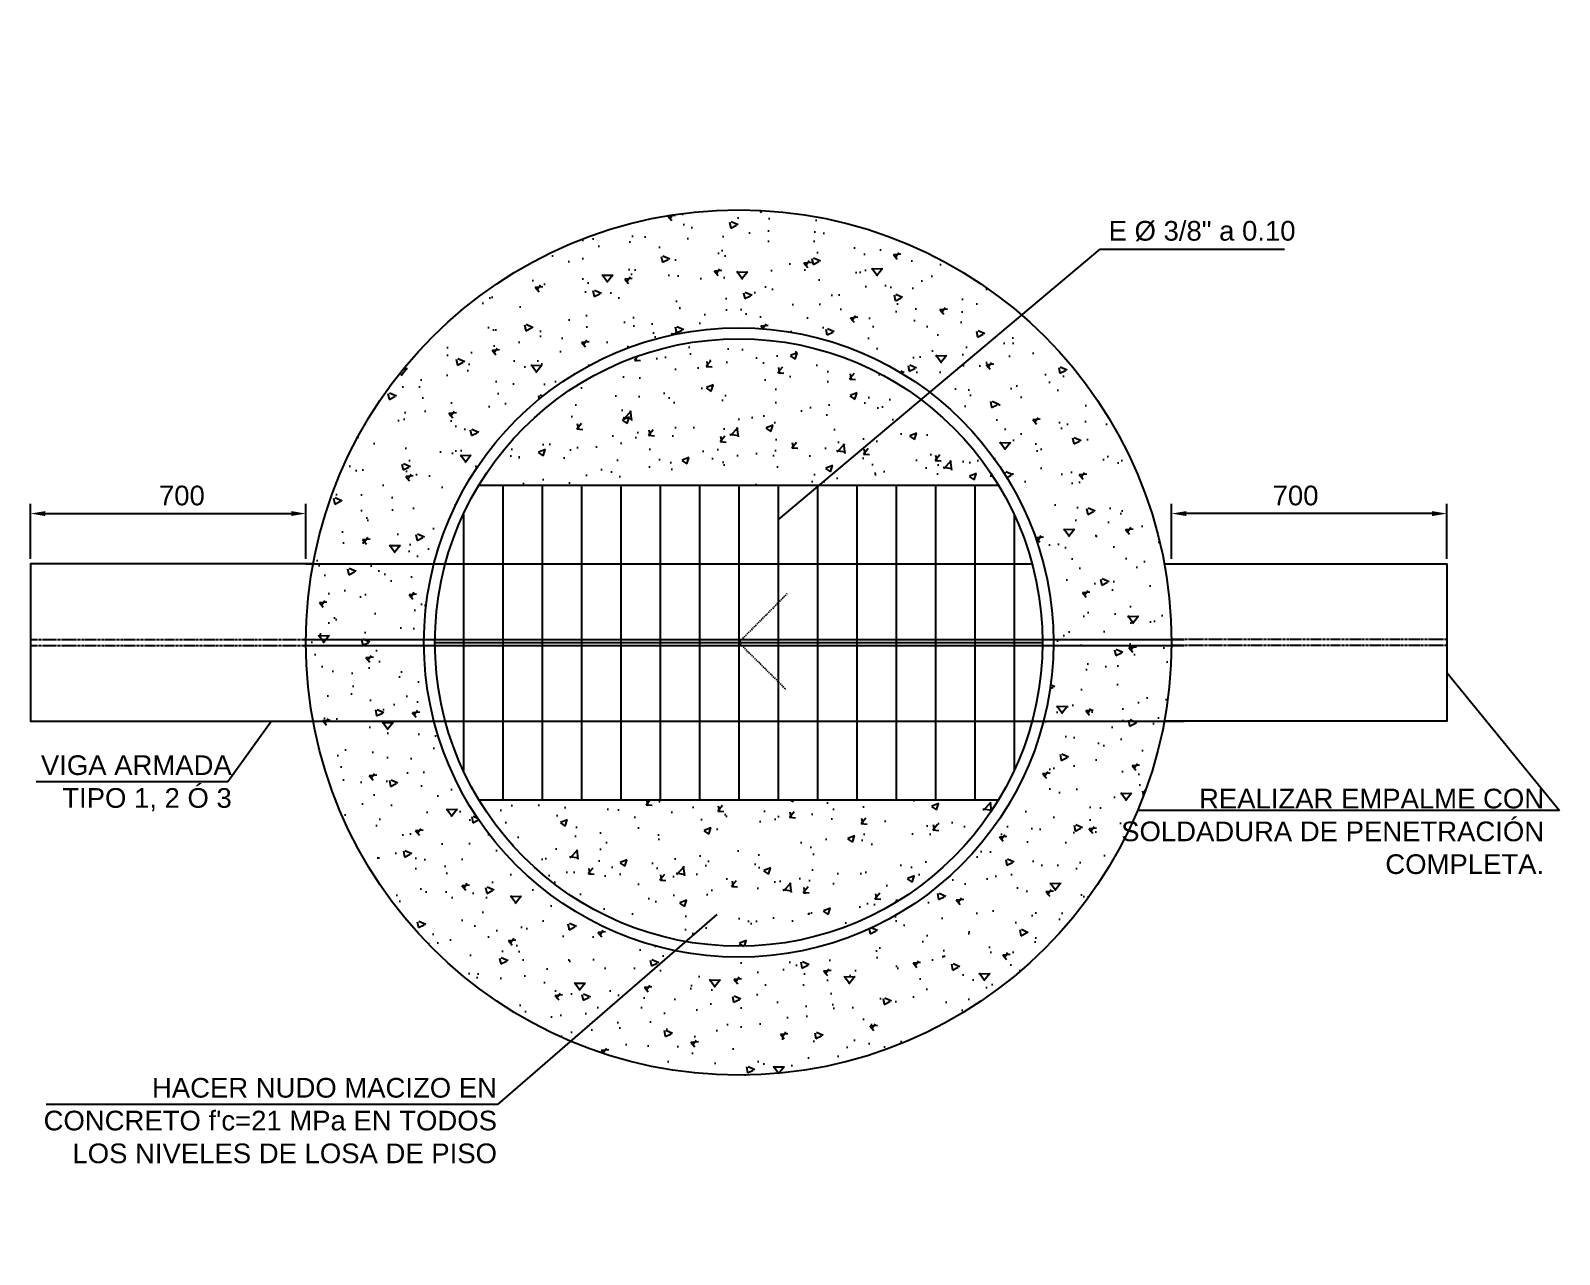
# Model space of a CAD drawing. Header units: millimetres. Extents: x 59135 to 3708801, y -250967 to 196121.
# Drawn here: x 3689274 to 3693160, y 168817 to 171928 of the extents above; entities that cross this region are included whole.
import ezdxf

# ---------------------------------------------------------------- set-up
doc = ezdxf.new("R2010")
doc.units = ezdxf.units.MM
doc.header["$LTSCALE"] = 5
doc.header["$PDMODE"] = 3
for name, pattern in [('CENTER', [2, 1.25, -0.25, 0.25, -0.25]), ('DASHDOT', [1, 0.5, -0.25, 0, -0.25]), ('HIDDEN', [0.375, 0.25, -0.125])]:
    doc.linetypes.add(name, pattern=pattern)
doc.layers.get('Defpoints').update_dxf_attribs({"color": 251})
for name, color, linetype in [('EE-1', 6, 'Continuous'), ('EE-ACHURADOS', 9, 'Continuous'), ('EE-CENTROS', 8, 'CENTER'), ('EE-COLUMNAS CONCRETO', 11, 'Continuous'), ('EE-COTAS', 1, 'Continuous'), ('EE-EJES', 8, 'DASHDOT'), ('EE-OCULTO', 252, 'HIDDEN'), ('EE-V ARMADA TIPO 3', 41, 'Continuous')]:
    doc.layers.add(name, color=color, linetype=linetype)
doc.styles.add('ARIAL EE', font='arial.ttf')
doc.dimstyles.new('EE 1_STANDAR', dxfattribs={"dimtxt": 2, "dimasz": 1.5, "dimexe": 1, "dimexo": 0.5, "dimgap": 0.8, "dimtad": 1, "dimdec": 0, "dimdsep": 46, "dimtxsty": 'ARIAL EE', "dimcen": 0.09, "dimclrd": 256, "dimclre": 256, "dimclrt": 2, "dimadec": 0, "dimazin": 0, "dimtfac": 1, "dimtdec": 0, "dimtofl": 0, "dimtmove": 1, "dimatfit": 2, "dimfxl": 1, "dimtolj": 1, "dimlwd": -1, "dimlwe": -1, "dimarcsym": 1})

# ---------------------------------------------------------------- blocks, each defined once
blk = doc.blocks.new('COLUMNA CONCRETO')
at = {"layer": 'EE-ACHURADOS'}
h = blk.add_hatch(dxfattribs=at)
h.set_pattern_fill('AR-CONC', color=256)
h.set_pattern_definition([(50, (-2321747.4, -250169.48), (182.184669, -15.939086), [19.05, -209.55]), (355, (-2321747.4, -250169.48), (-35.243421, 191.056845), [15.24, -167.640584]), (100.451445, (-2321732.22, -250170.81), (146.941247, 175.117752), [16.190009, -178.090245]), (46.1842, (-2321747.4, -250118.68), (271.07904, -42.042328), [28.575, -314.325]), (96.635558, (-2321724.8, -250122.2), (237.404134, 247.426125), [24.285023, -267.135608]), (351.184151, (-2321747.4, -250118.68), (237.404134, 247.426125), [22.859967, -251.459732]), (21, (-2321722, -250131.38), (151.614391, -102.265198), [19.05, -209.55]), (326, (-2321722, -250131.38), (61.802028, 184.187966), [15.24, -167.64]), (71.451445, (-2321709.37, -250139.9), (213.416419, 81.922769), [16.190009, -178.089938]), (37.5, (-2321747.4, -250169.485), (3.0886033, 84.5550389), [0, -165.608, 0, -170.18, 0, -168.275]), (7.5, (-2321747.4, -250169.485), (66.8196625, 100.1805748), [0, -97.028, 0, -161.798, 0, -64.135]), (327.5, (-2321804.044, -250169.485), (135.5905952, -5.728744), [0, -63.5, 0, -198.12, 0, -262.89]), (317.5, (-2321829.44, -250169.48), (148.1291814, 25.426491), [0, -82.55, 0, -131.572, 0, -186.69])])
h.paths.add_polyline_path([(-1100, 0, 1), (1100, 0, 1)])
h.paths.add_polyline_path([(800, 0, -1), (-800, 0, -1)], flags=16)
at = {"layer": 'EE-COLUMNAS CONCRETO'}
for radius in [1100, 800]:
    blk.add_circle((0, 0), radius, dxfattribs=at)
at = {"layer": 'EE-EJES'}
for q in [(0, 175), (167.8, 0)]:
    blk.add_line((0, 0), q, dxfattribs=at)
blk = doc.blocks.new('*D1797')
at = {"layer": 'Defpoints', "color": 0, "transparency": 16777216}
for p in [(3689974.3, 170700.2), (3689274.3, 170572.5), (3689974.3, 170572.5)]:
    blk.add_point(p, dxfattribs=at)
at = {"layer": 'EE-COTAS', "transparency": 16777216}
for p, q in [((3689274.3, 170585), (3689274.3, 170725.2)), ((3689974.3, 170585), (3689974.3, 170725.2)), ((3689311.8, 170700.2), (3689936.8, 170700.2))]:
    blk.add_line(p, q, dxfattribs=at)
for points in [[(3689311.8, 170706.5), (3689311.8, 170694), (3689274.3, 170700.2)], [(3689936.8, 170706.5), (3689936.8, 170694), (3689974.3, 170700.2)]]:
    blk.add_solid(points, dxfattribs=at)
at = {"layer": 'EE-COTAS', "color": 2, "transparency": 16777216, "insert": (3689658.9, 170745.8), "char_height": 50, "attachment_point": 5, "style": 'ARIAL EE'}
blk.add_mtext('\\A1;700', dxfattribs=at)
blk = doc.blocks.new('*D1826')
at = {"layer": 'Defpoints', "color": 0, "transparency": 16777216}
for p in [(3692174.3, 170700.2), (3692174.3, 170572.5), (3692874.3, 170572.5)]:
    blk.add_point(p, dxfattribs=at)
at = {"layer": 'EE-COTAS', "transparency": 16777216}
for p, q in [((3692174.3, 170585), (3692174.3, 170725.2)), ((3692874.3, 170585), (3692874.3, 170725.2)), ((3692836.8, 170700.2), (3692211.8, 170700.2))]:
    blk.add_line(p, q, dxfattribs=at)
for points in [[(3692211.8, 170706.5), (3692211.8, 170694), (3692174.3, 170700.2)], [(3692836.8, 170706.5), (3692836.8, 170694), (3692874.3, 170700.2)]]:
    blk.add_solid(points, dxfattribs=at)
at = {"layer": 'EE-COTAS', "color": 2, "transparency": 16777216, "insert": (3692489.7, 170745.8), "char_height": 50, "attachment_point": 5, "style": 'ARIAL EE'}
blk.add_mtext('\\A1;700', dxfattribs=at)

msp = doc.modelspace()

# ---------------------------------------------------------------- hatches: boundary and pattern name
at = {"layer": 'EE-ACHURADOS'}
h = msp.add_hatch(dxfattribs=at)
h.set_pattern_fill('AR-CONC', color=256)
h.paths.add_polyline_path([(3690413.9, 170772.5), (3691734.7, 170772.5, 0.563434)])
h.paths.add_polyline_path([(3690413.9, 169972.5, 0.563434), (3691734.7, 169972.5)])

# ---------------------------------------------------------------- linework, layer by layer
at = {"layer": 'EE-1'}
for points in [[(3690413.9, 170772.5), (3691734.7, 170772.5)], [(3690474.3, 170772.5), (3690474.3, 169972.5)], [(3690574.3, 170772.5), (3690574.3, 169972.5)], [(3690674.3, 170772.5), (3690674.3, 169972.5)], [(3690774.3, 170772.5), (3690774.3, 169972.5)], [(3690874.3, 170772.5), (3690874.3, 169972.5)], [(3690974.3, 170772.5), (3690974.3, 169972.5)], [(3691074.3, 170772.5), (3691074.3, 169972.5)], [(3691174.3, 170772.5), (3691174.3, 169972.5)], [(3691274.3, 170772.5), (3691274.3, 169972.5)], [(3691374.3, 170772.5), (3691374.3, 169972.5)], [(3691474.3, 170772.5), (3691474.3, 169972.5)], [(3691574.3, 170772.5), (3691574.3, 169972.5)], [(3691674.3, 170772.5), (3691674.3, 169972.5)], [(3690374.3, 170698.2), (3690374.3, 170046.7)], [(3691774.3, 170698.2), (3691774.3, 170046.7)], [(3690328.6, 170572.5), (3691820, 170572.5)], [(3690328.6, 170572.5), (3691820, 170572.5)], [(3690302.2, 170372.5), (3691846.4, 170372.5)], [(3690328.6, 170172.5), (3691820, 170172.5)], [(3690413.9, 169972.5), (3691734.7, 169972.5)]]:
    msp.add_lwpolyline(points, dxfattribs=at)
msp.add_circle((3691074.3, 170372.5), 772.1, dxfattribs=at)
at = {"layer": 'EE-CENTROS'}
for p, q in [((3689274.3, 170380), (3689974.3, 170380)), ((3689274.3, 170365), (3689974.3, 170365)), ((3692874.3, 170380), (3692174.3, 170380)), ((3692874.3, 170365), (3692174.3, 170365))]:
    msp.add_line(p, q, dxfattribs=at)
at = {"layer": 'EE-OCULTO'}
for points in [[(3689974.3, 170572.5), (3691820, 170572.5)], [(3689974.3, 170380), (3692206.4, 170380)], [(3689974.3, 170365), (3692206.4, 170365)], [(3689974.3, 170172.5), (3692206.4, 170172.5)]]:
    msp.add_lwpolyline(points, dxfattribs=at)
at = {"layer": 'EE-V ARMADA TIPO 3'}
for points in [[(3689992.6, 170572.5), (3689274.3, 170572.5), (3689274.3, 170172.5), (3689992.6, 170172.5)], [(3692156, 170572.5), (3692874.3, 170572.5), (3692874.3, 170172.5), (3692156, 170172.5)]]:
    msp.add_lwpolyline(points, dxfattribs=at)

# ---------------------------------------------------------------- block references
at = {"layer": 'EE-COLUMNAS CONCRETO', "rotation": 315.1811646314229}
msp.add_blockref('COLUMNA CONCRETO', (3691074.3, 170372.5), dxfattribs=at)

# ---------------------------------------------------------------- texts
at = {"layer": 'EE-COTAS', "color": 2, "char_height": 50, "style": 'ARIAL EE'}
for s, insert, width, attachment_point in [('E %%C 3/8" a 0.10', (3692014.4, 171392.2), 538.204, 7), ('VIGA ARMADA TIPO 1, 2 Ó 3', (3689785.7, 169943), 517.086, 9), ('REALIZAR EMPALME CON SOLDADURA DE PENETRACIÓN COMPLETA.', (3693121.4, 169783.3), 1076.751, 9), ("HACER NUDO MACIZO EN CONCRETO f'c=21 MPa EN TODOS LOS NIVELES DE LOSA DE PISO", (3690459.8, 169048.1), 1174.92, 9)]:
    msp.add_mtext(s, dxfattribs=dict(at, insert=insert, width=width, attachment_point=attachment_point))

# ---------------------------------------------------------------- dimensions: what is measured, and where the dimension line sits
at = {"layer": 'EE-COTAS'}
dim = msp.add_linear_dim(base=(3689974.3, 170700.2), p1=(3689274.3, 170572.5), p2=(3689974.3, 170572.5), dimstyle='EE 1_STANDAR', dxfattribs=at)
dim.commit()
dim.dimension.update_dxf_attribs({"geometry": '*D1797', "text_midpoint": (3689658.9, 170700.2), "dimtype": 160})
dim = msp.add_linear_dim(base=(3692174.3, 170700.2), p1=(3692874.3, 170572.5), p2=(3692174.3, 170572.5), angle=180, dimstyle='EE 1_STANDAR', dxfattribs=at)
dim.commit()
dim.dimension.update_dxf_attribs({"geometry": '*D1826', "text_midpoint": (3692489.7, 170700.2), "dimtype": 160})

# ---------------------------------------------------------------- leaders
at = {"layer": 'EE-COTAS', "annotation_type": 0, "has_hookline": 1}
for points, hookline_direction, text_width in [([(3691174.3, 170684.3), (3691992.9, 171372.2), (3691994.4, 171372.2)], 0, 466.4), ([(3692874.3, 170296), (3693160.3, 169945.6), (3693158.8, 169945.6)], 1, 1066.2), ([(3689886.7, 170172.5), (3689775.5, 170017.9), (3689774, 170017.9)], 1, 485), ([(3691018.9, 169681.2), (3690461.3, 169197.9), (3690459.8, 169197.9)], 1, 1145.4)]:
    msp.add_leader(points, dimstyle='EE 1_STANDAR', override={"dimscale": 0, "dimgap": 0.8, "dimtad": 1}, dxfattribs=dict(at, hookline_direction=hookline_direction, text_width=text_width))

doc.saveas('drawing.dxf')
